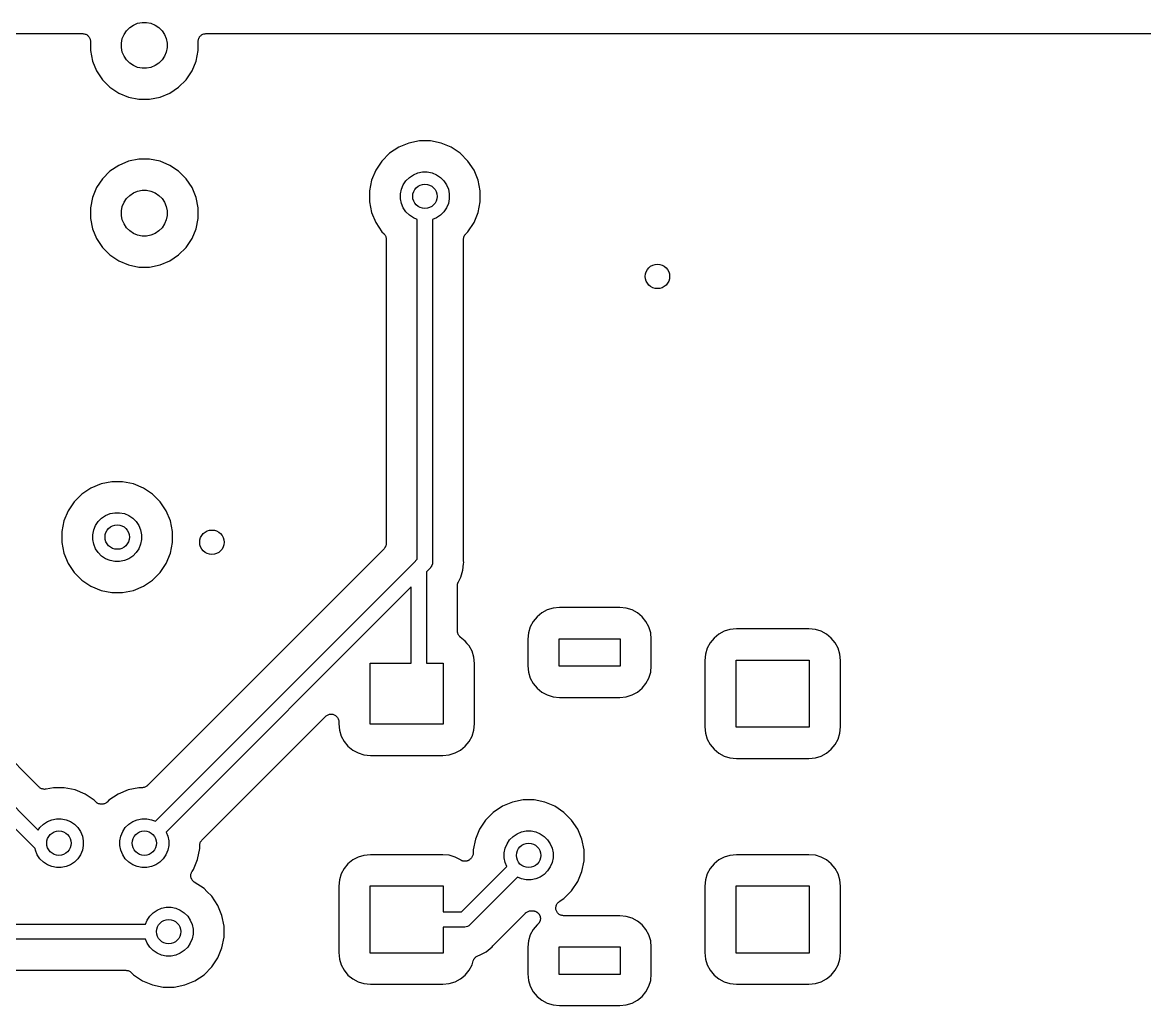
# Model space of a CAD drawing. Extents: x 83.1 to 154, y -94.5 to -68.3.
# Drawn here: x 120.1 to 138.5, y -84.46 to -68.35 of the extents above; entities that cross this region are included whole.
import ezdxf

# ---------------------------------------------------------------- set-up
doc = ezdxf.new("R2010")
doc.units = 0
doc.layers.add('BLACK', color=7, linetype='CONTINUOUS')

msp = doc.modelspace()

# ---------------------------------------------------------------- linework, layer by layer
at = {"layer": 'BLACK', "linetype": 'CONTINUOUS'}
for p, q in [((121.861, -68.4337), (121.922, -68.3927)), ((121.922, -68.3927), (121.991, -68.3644)), ((121.991, -68.3644), (122.063, -68.35)), ((122.063, -68.35), (122.137, -68.35)), ((122.137, -68.35), (122.209, -68.3644)), ((122.209, -68.3644), (122.278, -68.3927)), ((122.278, -68.3927), (122.339, -68.4337)), ((98.3379, -68.533), (121.09, -68.533)), ((121.09, -68.533), (121.091, -68.533)), ((121.091, -68.533), (121.091, -68.533)), ((121.091, -68.533), (121.091, -68.533)), ((121.091, -68.533), (121.092, -68.533)), ((121.092, -68.533), (121.104, -68.5343)), ((121.104, -68.5343), (121.116, -68.5356)), ((121.116, -68.5356), (121.116, -68.5357)), ((121.116, -68.5357), (121.116, -68.5358)), ((121.116, -68.5358), (121.128, -68.5394)), ((121.128, -68.5394), (121.139, -68.5429)), ((121.139, -68.5429), (121.14, -68.5431)), ((121.14, -68.5431), (121.14, -68.5433)), ((121.14, -68.5433), (121.15, -68.549)), ((121.15, -68.549), (121.161, -68.5547)), ((121.161, -68.5547), (121.161, -68.555)), ((121.161, -68.555), (121.162, -68.5552)), ((121.162, -68.5552), (121.171, -68.5629)), ((121.171, -68.5629), (121.18, -68.5705)), ((121.18, -68.5705), (121.18, -68.5709)), ((121.18, -68.5709), (121.181, -68.5711)), ((121.181, -68.5711), (121.188, -68.5805)), ((121.188, -68.5805), (121.196, -68.5897)), ((121.196, -68.5897), (121.196, -68.5901)), ((121.196, -68.5901), (121.196, -68.5905)), ((121.196, -68.5905), (121.202, -68.6011)), ((121.202, -68.6011), (121.207, -68.6116)), ((121.739, -68.6156), (121.768, -68.5474)), ((121.768, -68.5474), (121.809, -68.486)), ((121.809, -68.486), (121.861, -68.4337)), ((122.339, -68.4337), (122.391, -68.486)), ((122.391, -68.486), (122.432, -68.5474)), ((122.432, -68.5474), (122.461, -68.6156)), ((122.993, -68.61), (122.999, -68.5995)), ((122.993, -68.6104), (122.993, -68.61)), ((122.999, -68.5995), (123.005, -68.589)), ((123.005, -68.5882), (123.013, -68.5791)), ((123.005, -68.5886), (123.005, -68.5882)), ((123.005, -68.589), (123.005, -68.5886)), ((123.013, -68.5791), (123.021, -68.5699)), ((123.021, -68.5693), (123.03, -68.5618)), ((123.021, -68.5696), (123.021, -68.5693)), ((123.021, -68.5699), (123.021, -68.5696)), ((123.03, -68.5618), (123.04, -68.5542)), ((123.04, -68.5537), (123.051, -68.5482)), ((123.04, -68.554), (123.04, -68.5537)), ((123.04, -68.5542), (123.04, -68.554)), ((123.051, -68.5482), (123.062, -68.5426)), ((123.062, -68.5422), (123.074, -68.5389)), ((123.062, -68.5425), (123.062, -68.5422)), ((123.062, -68.5426), (123.062, -68.5425)), ((123.074, -68.5389), (123.085, -68.5354)), ((123.085, -68.5354), (123.086, -68.5354)), ((123.086, -68.5352), (123.098, -68.5342)), ((123.086, -68.5354), (123.086, -68.5352)), ((123.098, -68.5342), (123.11, -68.533)), ((123.11, -68.533), (151.817, -68.533)), ((121.207, -68.6116), (121.208, -68.612)), ((121.208, -68.612), (121.208, -68.6124)), ((121.208, -68.6124), (121.211, -68.6239)), ((121.211, -68.6239), (121.215, -68.6353)), ((121.215, -68.6353), (121.215, -68.6358)), ((121.215, -68.6358), (121.215, -68.6362)), ((121.215, -68.6362), (121.216, -68.6481)), ((121.216, -68.6481), (121.217, -68.66)), ((121.217, -68.66), (121.217, -68.812)), ((121.725, -68.6881), (121.739, -68.6156)), ((121.725, -68.7619), (121.725, -68.6881)), ((121.739, -68.8344), (121.725, -68.7619)), ((122.461, -68.6156), (122.475, -68.6881)), ((122.475, -68.7619), (122.461, -68.8344)), ((122.475, -68.6881), (122.475, -68.7619)), ((122.983, -68.6582), (122.984, -68.6463)), ((122.983, -68.6591), (122.983, -68.6582)), ((122.983, -68.66), (122.983, -68.6591)), ((122.983, -68.6591), (122.983, -68.6591)), ((122.983, -68.6591), (122.983, -68.6591)), ((122.983, -68.812), (122.983, -68.66)), ((122.984, -68.6463), (122.986, -68.6345)), ((122.986, -68.6336), (122.989, -68.6222)), ((122.986, -68.634), (122.986, -68.6336)), ((122.986, -68.6345), (122.986, -68.634)), ((122.989, -68.6222), (122.993, -68.6108)), ((122.993, -68.6108), (122.993, -68.6104)), ((121.217, -68.812), (121.251, -68.9826)), ((121.768, -68.9026), (121.739, -68.8344)), ((121.809, -68.964), (121.768, -68.9026)), ((121.861, -69.0163), (121.809, -68.964)), ((122.391, -68.964), (122.339, -69.0163)), ((122.432, -68.9026), (122.391, -68.964)), ((122.461, -68.8344), (122.432, -68.9026)), ((122.949, -68.9826), (122.983, -68.812)), ((121.251, -68.9826), (121.317, -69.1433)), ((121.317, -69.1433), (121.414, -69.2879)), ((121.922, -69.0573), (121.861, -69.0163)), ((121.991, -69.0856), (121.922, -69.0573)), ((122.063, -69.1), (121.991, -69.0856)), ((122.137, -69.1), (122.063, -69.1)), ((122.209, -69.0856), (122.137, -69.1)), ((122.278, -69.0573), (122.209, -69.0856)), ((122.339, -69.0163), (122.278, -69.0573)), ((122.786, -69.2879), (122.883, -69.1433)), ((122.883, -69.1433), (122.949, -68.9826)), ((121.414, -69.2879), (121.537, -69.4109)), ((122.663, -69.4109), (122.786, -69.2879)), ((121.537, -69.4109), (121.682, -69.5075)), ((121.682, -69.5075), (121.842, -69.5741)), ((122.358, -69.5741), (122.518, -69.5075)), ((122.518, -69.5075), (122.663, -69.4109)), ((121.842, -69.5741), (122.013, -69.608)), ((122.013, -69.608), (122.187, -69.608)), ((122.187, -69.608), (122.358, -69.5741)), ((126.27, -70.3953), (126.121, -70.4947)), ((126.435, -70.3269), (126.27, -70.3953)), ((126.611, -70.292), (126.435, -70.3269)), ((126.789, -70.292), (126.611, -70.292)), ((126.965, -70.3269), (126.789, -70.292)), ((127.13, -70.3953), (126.965, -70.3269)), ((127.279, -70.4947), (127.13, -70.3953)), ((121.842, -70.6259), (121.682, -70.6925)), ((122.013, -70.592), (121.842, -70.6259)), ((122.187, -70.592), (122.013, -70.592)), ((122.358, -70.6259), (122.187, -70.592)), ((122.518, -70.6925), (122.358, -70.6259)), ((125.995, -70.6212), (125.895, -70.7699)), ((126.121, -70.4947), (125.995, -70.6212)), ((127.405, -70.6212), (127.279, -70.4947)), ((127.505, -70.7699), (127.405, -70.6212)), ((121.537, -70.7891), (121.414, -70.9121)), ((121.682, -70.6925), (121.537, -70.7891)), ((122.663, -70.7891), (122.518, -70.6925)), ((122.786, -70.9121), (122.663, -70.7891)), ((125.895, -70.7699), (125.827, -70.9351)), ((126.511, -70.8455), (126.583, -70.8154)), ((126.583, -70.8154), (126.661, -70.8)), ((126.661, -70.8), (126.739, -70.8)), ((126.739, -70.8), (126.817, -70.8154)), ((126.817, -70.8154), (126.889, -70.8455)), ((127.573, -70.9351), (127.505, -70.7699)), ((121.414, -70.9121), (121.317, -71.0567)), ((122.883, -71.0567), (122.786, -70.9121)), ((125.827, -70.9351), (125.792, -71.1106)), ((126.346, -71.0105), (126.389, -70.945)), ((126.389, -70.945), (126.445, -70.8893)), ((126.445, -70.8893), (126.511, -70.8455)), ((126.889, -70.8455), (126.955, -70.8893)), ((126.955, -70.8893), (127.011, -70.945)), ((127.011, -70.945), (127.054, -71.0105)), ((127.608, -71.1106), (127.573, -70.9351)), ((121.317, -71.0567), (121.251, -71.2174)), ((121.809, -71.236), (121.861, -71.1837)), ((121.861, -71.1837), (121.922, -71.1427)), ((121.922, -71.1427), (121.991, -71.1144)), ((121.991, -71.1144), (122.063, -71.1)), ((122.063, -71.1), (122.137, -71.1)), ((122.137, -71.1), (122.209, -71.1144)), ((122.209, -71.1144), (122.278, -71.1427)), ((122.278, -71.1427), (122.339, -71.1837)), ((122.339, -71.1837), (122.391, -71.236)), ((122.949, -71.2174), (122.883, -71.0567)), ((125.792, -71.1106), (125.792, -71.2894)), ((126.3, -71.1606), (126.315, -71.0833)), ((126.3, -71.2394), (126.3, -71.1606)), ((126.315, -71.0833), (126.346, -71.0105)), ((127.054, -71.0105), (127.085, -71.0833)), ((127.085, -71.0833), (127.1, -71.1606)), ((127.1, -71.1606), (127.1, -71.2394)), ((127.608, -71.2894), (127.608, -71.1106)), ((121.251, -71.2174), (121.217, -71.388)), ((121.725, -71.4381), (121.739, -71.3656)), ((121.739, -71.3656), (121.768, -71.2974)), ((121.768, -71.2974), (121.809, -71.236)), ((122.391, -71.236), (122.432, -71.2974)), ((122.432, -71.2974), (122.461, -71.3656)), ((122.461, -71.3656), (122.475, -71.4381)), ((122.983, -71.388), (122.949, -71.2174)), ((125.792, -71.2894), (125.827, -71.4649)), ((126.315, -71.3167), (126.3, -71.2394)), ((126.346, -71.3895), (126.315, -71.3167)), ((127.085, -71.3167), (127.054, -71.3895)), ((127.1, -71.2394), (127.085, -71.3167)), ((127.573, -71.4649), (127.608, -71.2894)), ((121.217, -71.388), (121.217, -71.562)), ((121.725, -71.5119), (121.725, -71.4381)), ((121.739, -71.5844), (121.725, -71.5119)), ((122.475, -71.5119), (122.461, -71.5844)), ((122.475, -71.4381), (122.475, -71.5119)), ((122.983, -71.562), (122.983, -71.388)), ((125.827, -71.4649), (125.895, -71.6301)), ((126.389, -71.455), (126.346, -71.3895)), ((126.445, -71.5107), (126.389, -71.455)), ((126.511, -71.5545), (126.445, -71.5107)), ((126.955, -71.5107), (126.889, -71.5545)), ((127.011, -71.455), (126.955, -71.5107)), ((127.054, -71.3895), (127.011, -71.455)), ((127.505, -71.6301), (127.573, -71.4649)), ((121.217, -71.562), (121.251, -71.7326)), ((121.251, -71.7326), (121.317, -71.8933)), ((121.768, -71.6526), (121.739, -71.5844)), ((121.809, -71.714), (121.768, -71.6526)), ((121.861, -71.7663), (121.809, -71.714)), ((122.391, -71.714), (122.339, -71.7663)), ((122.432, -71.6526), (122.391, -71.714)), ((122.461, -71.5844), (122.432, -71.6526)), ((122.883, -71.8933), (122.949, -71.7326)), ((122.949, -71.7326), (122.983, -71.562)), ((125.895, -71.6301), (125.995, -71.7788)), ((126.575, -71.5812), (126.511, -71.5545)), ((126.575, -77.1482), (126.575, -71.5812)), ((126.889, -71.5545), (126.825, -71.5812)), ((126.825, -71.5812), (126.825, -77.1939)), ((127.405, -71.7788), (127.505, -71.6301)), ((121.317, -71.8933), (121.414, -72.0379)), ((121.922, -71.8073), (121.861, -71.7663)), ((121.991, -71.8356), (121.922, -71.8073)), ((122.063, -71.85), (121.991, -71.8356)), ((122.137, -71.85), (122.063, -71.85)), ((122.209, -71.8356), (122.137, -71.85)), ((122.278, -71.8073), (122.209, -71.8356)), ((122.339, -71.7663), (122.278, -71.8073)), ((122.786, -72.0379), (122.883, -71.8933)), ((125.995, -71.7788), (126.03, -71.8139)), ((126.03, -71.8139), (126.03, -71.8142)), ((126.03, -71.8142), (126.03, -71.8142)), ((126.03, -71.8142), (126.03, -71.8142)), ((126.03, -71.8142), (126.031, -71.8152)), ((126.031, -71.8152), (126.038, -71.8244)), ((126.038, -71.8244), (126.046, -71.8334)), ((126.046, -71.8334), (126.046, -71.834)), ((126.046, -71.834), (126.047, -71.8345)), ((126.047, -71.8345), (126.052, -71.845)), ((126.052, -71.845), (126.057, -71.8553)), ((126.057, -71.8553), (126.058, -71.856)), ((126.058, -71.856), (126.058, -71.8565)), ((126.058, -71.8565), (126.061, -71.8678)), ((126.061, -71.8678), (126.065, -71.879)), ((126.065, -71.879), (126.065, -71.8797)), ((126.065, -71.8797), (126.065, -71.8804)), ((126.065, -71.8804), (126.066, -71.8921)), ((126.066, -71.8921), (126.067, -71.9037)), ((126.067, -71.9037), (126.067, -76.8852)), ((127.333, -71.9019), (127.334, -71.8903)), ((127.333, -71.9032), (127.333, -71.9019)), ((127.333, -71.9033), (127.333, -71.9032)), ((127.333, -71.9037), (127.333, -71.9033)), ((127.333, -71.9033), (127.333, -71.9033)), ((127.333, -77.1627), (127.333, -71.9037)), ((127.334, -71.8903), (127.336, -71.8786)), ((127.336, -71.8773), (127.339, -71.8661)), ((127.336, -71.878), (127.336, -71.8773)), ((127.336, -71.8786), (127.336, -71.878)), ((127.339, -71.8661), (127.343, -71.8549)), ((127.343, -71.8537), (127.349, -71.8434)), ((127.343, -71.8543), (127.343, -71.8537)), ((127.343, -71.8549), (127.343, -71.8543)), ((127.349, -71.8434), (127.354, -71.8331)), ((127.354, -71.8331), (127.355, -71.8325)), ((127.355, -71.832), (127.363, -71.823)), ((127.355, -71.8325), (127.355, -71.832)), ((127.363, -71.823), (127.37, -71.8139)), ((127.37, -71.8139), (127.405, -71.7788)), ((121.414, -72.0379), (121.537, -72.1609)), ((122.663, -72.1609), (122.786, -72.0379)), ((121.537, -72.1609), (121.682, -72.2575)), ((121.682, -72.2575), (121.842, -72.3241)), ((122.358, -72.3241), (122.518, -72.2575)), ((122.518, -72.2575), (122.663, -72.1609)), ((121.842, -72.3241), (122.013, -72.358)), ((122.013, -72.358), (122.187, -72.358)), ((122.187, -72.358), (122.358, -72.3241)), ((121.391, -75.9111), (121.226, -75.9795)), ((121.566, -75.8762), (121.391, -75.9111)), ((121.745, -75.8762), (121.566, -75.8762)), ((121.921, -75.9111), (121.745, -75.8762)), ((122.086, -75.9795), (121.921, -75.9111)), ((121.077, -76.0789), (120.951, -76.2054)), ((121.226, -75.9795), (121.077, -76.0789)), ((122.235, -76.0789), (122.086, -75.9795)), ((122.361, -76.2054), (122.235, -76.0789)), ((120.951, -76.2054), (120.851, -76.3541)), ((122.46, -76.3541), (122.361, -76.2054)), ((120.783, -76.5193), (120.748, -76.6948)), ((120.851, -76.3541), (120.783, -76.5193)), ((121.345, -76.5292), (121.401, -76.4735)), ((121.401, -76.4735), (121.466, -76.4297)), ((121.466, -76.4297), (121.539, -76.3996)), ((121.539, -76.3996), (121.616, -76.3842)), ((121.616, -76.3842), (121.695, -76.3842)), ((121.695, -76.3842), (121.773, -76.3996)), ((121.773, -76.3996), (121.845, -76.4297)), ((121.845, -76.4297), (121.911, -76.4735)), ((121.911, -76.4735), (121.967, -76.5292)), ((122.529, -76.5193), (122.46, -76.3541)), ((122.564, -76.6948), (122.529, -76.5193)), ((120.748, -76.6948), (120.748, -76.8736)), ((121.256, -76.7448), (121.271, -76.6675)), ((121.271, -76.6675), (121.301, -76.5947)), ((121.301, -76.5947), (121.345, -76.5292)), ((121.967, -76.5292), (122.01, -76.5947)), ((122.01, -76.5947), (122.04, -76.6675)), ((122.04, -76.6675), (122.056, -76.7448)), ((122.564, -76.8736), (122.564, -76.6948)), ((115.625, -76.8482), (120.362, -81.5855)), ((120.748, -76.8736), (120.783, -77.0491)), ((121.256, -76.8236), (121.256, -76.7448)), ((121.271, -76.9009), (121.256, -76.8236)), ((122.056, -76.8236), (122.04, -76.9009)), ((122.056, -76.7448), (122.056, -76.8236)), ((122.529, -77.0491), (122.564, -76.8736)), ((126.067, -76.887), (126.066, -76.8986)), ((126.067, -76.8852), (126.067, -76.8856)), ((126.067, -76.8856), (126.067, -76.8856)), ((126.067, -76.8856), (126.067, -76.8857)), ((126.067, -76.8857), (126.067, -76.887)), ((120.307, -81.8841), (115.416, -76.9927)), ((120.783, -77.0491), (120.851, -77.2143)), ((121.301, -76.9737), (121.271, -76.9009)), ((121.345, -77.0392), (121.301, -76.9737)), ((121.401, -77.0949), (121.345, -77.0392)), ((121.967, -77.0392), (121.911, -77.0949)), ((122.01, -76.9737), (121.967, -77.0392)), ((122.04, -76.9009), (122.01, -76.9737)), ((126.03, -76.975), (122.15, -80.8548)), ((122.46, -77.2143), (122.529, -77.0491)), ((126.037, -76.9659), (126.03, -76.975)), ((126.045, -76.9569), (126.037, -76.9659)), ((126.046, -76.9558), (126.045, -76.9564)), ((126.045, -76.9564), (126.045, -76.9569)), ((126.051, -76.9455), (126.046, -76.9558)), ((126.057, -76.9352), (126.051, -76.9455)), ((126.061, -76.9228), (126.057, -76.934)), ((126.057, -76.934), (126.057, -76.9346)), ((126.057, -76.9346), (126.057, -76.9352)), ((126.064, -76.9116), (126.061, -76.9228)), ((126.066, -76.8986), (126.064, -76.9103)), ((126.064, -76.9103), (126.064, -76.9109)), ((126.064, -76.9109), (126.064, -76.9116)), ((120.851, -77.2143), (120.951, -77.363)), ((121.466, -77.1387), (121.401, -77.0949)), ((121.539, -77.1688), (121.466, -77.1387)), ((121.616, -77.1842), (121.539, -77.1688)), ((121.695, -77.1842), (121.616, -77.1842)), ((121.773, -77.1688), (121.695, -77.1842)), ((121.845, -77.1387), (121.773, -77.1688)), ((121.911, -77.0949), (121.845, -77.1387)), ((122.281, -81.4421), (126.507, -77.2159)), ((122.361, -77.363), (122.46, -77.2143)), ((126.507, -77.2159), (126.511, -77.2112)), ((126.511, -77.2112), (126.516, -77.2073)), ((126.516, -77.2073), (126.575, -77.1482)), ((126.816, -77.2481), (126.805, -77.2686)), ((126.823, -77.2245), (126.816, -77.2481)), ((126.825, -77.2061), (126.823, -77.2245)), ((126.825, -77.1939), (126.826, -77.2)), ((126.826, -77.2), (126.825, -77.2061)), ((126.825, -77.2061), (126.825, -77.2061)), ((127.324, -77.3241), (127.334, -77.2249)), ((127.334, -77.168), (127.333, -77.1627)), ((127.333, -77.1734), (127.334, -77.168)), ((127.334, -77.1751), (127.333, -77.1734)), ((127.336, -77.2), (127.334, -77.1751)), ((127.334, -77.2249), (127.336, -77.2)), ((127.334, -77.2249), (127.334, -77.2249)), ((120.951, -77.363), (121.077, -77.4895)), ((122.235, -77.4895), (122.361, -77.363)), ((126.784, -77.2927), (126.725, -77.3518)), ((126.725, -77.3518), (126.725, -78.85)), ((126.789, -77.2888), (126.784, -77.2927)), ((126.793, -77.2841), (126.789, -77.2888)), ((126.804, -77.2698), (126.793, -77.2841)), ((126.793, -77.2841), (126.793, -77.2841)), ((126.805, -77.2686), (126.804, -77.2698)), ((127.288, -77.4434), (127.324, -77.3241)), ((121.077, -77.4895), (121.226, -77.5889)), ((121.226, -77.5889), (121.391, -77.6573)), ((121.921, -77.6573), (122.086, -77.5889)), ((122.086, -77.5889), (122.235, -77.4895)), ((126.475, -77.6018), (122.458, -81.6189)), ((126.475, -78.85), (126.475, -77.6018)), ((127.233, -77.5757), (127.234, -77.5702)), ((127.233, -77.5775), (127.233, -77.5757)), ((127.233, -78.324), (127.233, -77.5775)), ((127.234, -77.5648), (127.235, -77.558)), ((127.234, -77.5702), (127.234, -77.5648)), ((127.235, -77.558), (127.236, -77.5511)), ((127.236, -77.5511), (127.237, -77.5458)), ((127.237, -77.5458), (127.239, -77.5405)), ((127.239, -77.5405), (127.241, -77.5341)), ((127.241, -77.5341), (127.243, -77.5274)), ((127.243, -77.5274), (127.246, -77.5226)), ((127.246, -77.5226), (127.248, -77.5176)), ((127.248, -77.5176), (127.288, -77.4434)), ((121.391, -77.6573), (121.566, -77.6922)), ((121.566, -77.6922), (121.745, -77.6922)), ((121.745, -77.6922), (121.921, -77.6573)), ((120.376, -80.8811), (117.354, -77.8587)), ((128.705, -77.9784), (128.616, -78.0256)), ((128.8, -77.9494), (128.705, -77.9784)), ((128.906, -77.9389), (128.8, -77.9494)), ((129.894, -77.9389), (128.906, -77.9389)), ((130, -77.9493), (129.894, -77.9389)), ((130.095, -77.9784), (130, -77.9493)), ((130.184, -78.0256), (130.095, -77.9784)), ((128.476, -78.1664), (128.428, -78.2547)), ((128.539, -78.0891), (128.476, -78.1664)), ((128.616, -78.0256), (128.539, -78.0891)), ((130.261, -78.0891), (130.184, -78.0256)), ((130.324, -78.1664), (130.261, -78.0891)), ((130.372, -78.2547), (130.324, -78.1664)), ((127.234, -78.3295), (127.233, -78.324)), ((127.233, -78.3351), (127.234, -78.3295)), ((127.235, -78.3418), (127.233, -78.3351)), ((127.235, -78.3486), (127.235, -78.3418)), ((127.237, -78.354), (127.235, -78.3486)), ((127.238, -78.3595), (127.237, -78.354)), ((128.399, -78.3504), (128.389, -78.4562)), ((128.428, -78.2547), (128.399, -78.3504)), ((130.401, -78.3504), (130.372, -78.2547)), ((130.411, -78.4562), (130.401, -78.3504)), ((131.605, -78.3284), (131.516, -78.3756)), ((131.7, -78.2994), (131.605, -78.3284)), ((131.806, -78.2889), (131.7, -78.2994)), ((132.994, -78.2889), (131.806, -78.2889)), ((133.1, -78.2993), (132.994, -78.2889)), ((133.195, -78.3284), (133.1, -78.2993)), ((133.284, -78.3756), (133.195, -78.3284)), ((127.241, -78.3658), (127.238, -78.3595)), ((127.243, -78.3724), (127.241, -78.3658)), ((127.245, -78.3773), (127.243, -78.3724)), ((127.247, -78.3825), (127.245, -78.3773)), ((127.251, -78.3882), (127.247, -78.3825)), ((127.254, -78.3943), (127.251, -78.3882)), ((127.258, -78.3986), (127.254, -78.3943)), ((127.261, -78.4033), (127.258, -78.3986)), ((127.266, -78.4082), (127.261, -78.4033)), ((127.27, -78.4135), (127.266, -78.4082)), ((127.274, -78.417), (127.27, -78.4135)), ((127.278, -78.421), (127.274, -78.417)), ((127.279, -78.4222), (127.278, -78.421)), ((127.361, -78.4891), (127.279, -78.4222)), ((127.395, -78.5305), (127.361, -78.4891)), ((127.395, -78.5306), (127.395, -78.5305)), ((127.424, -78.5664), (127.395, -78.5306)), ((128.389, -78.4562), (128.389, -78.8938)), ((128.9, -78.9), (128.9, -78.45)), ((128.9, -78.45), (129.9, -78.45)), ((129.9, -78.45), (129.9, -78.9)), ((130.411, -78.8938), (130.411, -78.4562)), ((131.376, -78.5164), (131.328, -78.6047)), ((131.439, -78.4391), (131.376, -78.5164)), ((131.516, -78.3756), (131.439, -78.4391)), ((133.361, -78.4391), (133.284, -78.3756)), ((133.424, -78.5164), (133.361, -78.4391)), ((133.472, -78.6047), (133.424, -78.5164)), ((127.472, -78.6547), (127.424, -78.5664)), ((127.501, -78.7504), (127.472, -78.6547)), ((131.299, -78.7004), (131.289, -78.8062)), ((131.328, -78.6047), (131.299, -78.7004)), ((133.501, -78.7004), (133.472, -78.6047)), ((133.511, -78.8062), (133.501, -78.7004)), ((125.8, -79.85), (125.8, -78.85)), ((125.8, -78.85), (126.475, -78.85)), ((126.725, -78.85), (127, -78.85)), ((127, -78.85), (127, -79.85)), ((127.511, -78.8562), (127.501, -78.7504)), ((127.511, -79.8438), (127.511, -78.8562)), ((128.389, -78.8938), (128.399, -78.9996)), ((129.9, -78.9), (128.9, -78.9)), ((130.401, -78.9996), (130.411, -78.8938)), ((131.289, -78.8062), (131.289, -79.8938)), ((131.8, -79.9), (131.8, -78.8)), ((131.8, -78.8), (133, -78.8)), ((133, -78.8), (133, -79.9)), ((133.511, -79.8938), (133.511, -78.8062)), ((128.399, -78.9996), (128.428, -79.0953)), ((130.372, -79.0953), (130.401, -78.9996)), ((128.428, -79.0953), (128.476, -79.1836)), ((128.476, -79.1836), (128.539, -79.2609)), ((128.539, -79.2609), (128.616, -79.3244)), ((130.184, -79.3244), (130.261, -79.2609)), ((130.261, -79.2609), (130.324, -79.1836)), ((130.324, -79.1836), (130.372, -79.0953)), ((128.616, -79.3244), (128.705, -79.3716)), ((128.705, -79.3716), (128.8, -79.4006)), ((128.8, -79.4006), (128.906, -79.4111)), ((128.906, -79.4111), (129.894, -79.4111)), ((129.894, -79.4111), (130, -79.4006)), ((130, -79.4006), (130.095, -79.3716)), ((130.095, -79.3716), (130.184, -79.3244)), ((123.045, -81.75), (125.072, -79.7231)), ((125.072, -79.7231), (125.073, -79.7221)), ((125.073, -79.7218), (125.083, -79.7142)), ((125.073, -79.7221), (125.073, -79.7218)), ((125.073, -79.7221), (125.073, -79.7221)), ((125.073, -79.7221), (125.073, -79.7221)), ((125.083, -79.7142), (125.092, -79.7066)), ((125.092, -79.7066), (125.093, -79.7065)), ((125.093, -79.7064), (125.104, -79.7007)), ((125.093, -79.7065), (125.093, -79.7064)), ((125.104, -79.7007), (125.114, -79.6951)), ((125.114, -79.6951), (125.115, -79.6951)), ((125.115, -79.695), (125.127, -79.6915)), ((125.115, -79.6951), (125.115, -79.695)), ((125.127, -79.6915), (125.138, -79.6881)), ((125.138, -79.6881), (125.139, -79.688)), ((125.138, -79.6881), (125.138, -79.6881)), ((125.139, -79.688), (125.151, -79.687)), ((125.151, -79.687), (125.163, -79.6859)), ((125.163, -79.6859), (125.163, -79.6859)), ((125.163, -79.6859), (125.163, -79.6859)), ((125.163, -79.6859), (125.175, -79.6872)), ((125.175, -79.6872), (125.187, -79.6885)), ((125.187, -79.6885), (125.188, -79.6885)), ((125.188, -79.6885), (125.188, -79.6886)), ((125.188, -79.6886), (125.199, -79.6922)), ((125.199, -79.6922), (125.211, -79.6958)), ((125.211, -79.6958), (125.211, -79.6959)), ((125.211, -79.6959), (125.212, -79.696)), ((125.212, -79.696), (125.222, -79.7017)), ((125.222, -79.7017), (125.233, -79.7076)), ((125.233, -79.7076), (125.233, -79.7077)), ((125.233, -79.7077), (125.233, -79.7078)), ((125.233, -79.7078), (125.242, -79.7155)), ((125.242, -79.7155), (125.252, -79.7234)), ((125.252, -79.7234), (125.252, -79.7236)), ((125.252, -79.7236), (125.252, -79.7237)), ((125.252, -79.7237), (125.26, -79.733)), ((125.26, -79.733), (125.268, -79.7426)), ((125.268, -79.7426), (125.268, -79.7428)), ((125.268, -79.7428), (125.268, -79.743)), ((125.268, -79.743), (125.274, -79.7536)), ((125.274, -79.7536), (125.279, -79.7645)), ((125.279, -79.7645), (125.279, -79.7647)), ((125.279, -79.7647), (125.28, -79.7649)), ((125.28, -79.7649), (125.283, -79.7765)), ((125.283, -79.7765), (125.287, -79.7882)), ((125.287, -79.7882), (125.287, -79.7884)), ((125.287, -79.7884), (125.287, -79.7886)), ((125.287, -79.7886), (125.288, -79.8007)), ((125.288, -79.8007), (125.289, -79.8129)), ((125.289, -79.8129), (125.289, -79.8438)), ((125.289, -79.8438), (125.299, -79.9496)), ((125.299, -79.9496), (125.328, -80.0453)), ((127, -79.85), (125.8, -79.85)), ((127.472, -80.0453), (127.501, -79.9496)), ((127.501, -79.9496), (127.511, -79.8438)), ((131.289, -79.8938), (131.299, -79.9996)), ((131.299, -79.9996), (131.328, -80.0953)), ((133, -79.9), (131.8, -79.9)), ((133.472, -80.0953), (133.501, -79.9996)), ((133.501, -79.9996), (133.511, -79.8938)), ((125.328, -80.0453), (125.376, -80.1336)), ((125.376, -80.1336), (125.439, -80.2109)), ((127.361, -80.2109), (127.424, -80.1336)), ((127.424, -80.1336), (127.472, -80.0453)), ((131.328, -80.0953), (131.376, -80.1836)), ((131.376, -80.1836), (131.439, -80.2609)), ((133.361, -80.2609), (133.424, -80.1836)), ((133.424, -80.1836), (133.472, -80.0953)), ((125.439, -80.2109), (125.516, -80.2744)), ((125.516, -80.2744), (125.605, -80.3216)), ((125.605, -80.3216), (125.7, -80.3506)), ((125.7, -80.3506), (125.806, -80.3611)), ((125.806, -80.3611), (126.994, -80.3611)), ((126.994, -80.3611), (127.1, -80.3507)), ((127.1, -80.3507), (127.195, -80.3216)), ((127.195, -80.3216), (127.284, -80.2744)), ((127.284, -80.2744), (127.361, -80.2109)), ((131.439, -80.2609), (131.516, -80.3244)), ((131.516, -80.3244), (131.605, -80.3716)), ((131.605, -80.3716), (131.7, -80.4006)), ((133.1, -80.4006), (133.195, -80.3716)), ((133.195, -80.3716), (133.284, -80.3244)), ((133.284, -80.3244), (133.361, -80.2609)), ((131.7, -80.4006), (131.806, -80.4111)), ((131.806, -80.4111), (132.994, -80.4111)), ((132.994, -80.4111), (133.1, -80.4006)), ((120.385, -80.8885), (120.376, -80.8811)), ((120.394, -80.8961), (120.385, -80.8885)), ((120.395, -80.8964), (120.394, -80.8961)), ((120.395, -80.8968), (120.395, -80.8964)), ((120.406, -80.9024), (120.395, -80.8968)), ((120.416, -80.908), (120.406, -80.9024)), ((120.417, -80.9082), (120.416, -80.908)), ((120.417, -80.9085), (120.417, -80.9082)), ((120.429, -80.9119), (120.417, -80.9085)), ((120.44, -80.9155), (120.429, -80.9119)), ((120.44, -80.9156), (120.44, -80.9155)), ((120.441, -80.9158), (120.44, -80.9156)), ((120.453, -80.9169), (120.441, -80.9158)), ((120.464, -80.9182), (120.453, -80.9169)), ((120.465, -80.9182), (120.464, -80.9182)), ((120.466, -80.9183), (120.465, -80.9182)), ((120.477, -80.9172), (120.466, -80.9183)), ((120.489, -80.9162), (120.477, -80.9172)), ((120.49, -80.9159), (120.489, -80.9162)), ((120.491, -80.9158), (120.49, -80.9159)), ((120.49, -80.9159), (120.49, -80.9159)), ((120.49, -80.9159), (120.49, -80.9159)), ((120.611, -80.892), (120.491, -80.9158)), ((120.789, -80.892), (120.611, -80.892)), ((120.965, -80.9269), (120.789, -80.892)), ((121.13, -80.9953), (120.965, -80.9269)), ((121.835, -80.9269), (121.67, -80.9953)), ((122.011, -80.892), (121.835, -80.9269)), ((122.06, -80.892), (122.011, -80.892)), ((122.072, -80.8909), (122.06, -80.892)), ((122.084, -80.8898), (122.072, -80.8909)), ((122.085, -80.8896), (122.084, -80.8896)), ((122.084, -80.8896), (122.084, -80.8898)), ((122.096, -80.8862), (122.085, -80.8896)), ((122.107, -80.8829), (122.096, -80.8862)), ((122.108, -80.8826), (122.107, -80.8829)), ((122.109, -80.8824), (122.108, -80.8826)), ((122.119, -80.8769), (122.109, -80.8824)), ((122.129, -80.8715), (122.119, -80.8769)), ((122.13, -80.8711), (122.129, -80.8715)), ((122.14, -80.8634), (122.13, -80.8708)), ((122.13, -80.8708), (122.13, -80.8711)), ((122.149, -80.856), (122.14, -80.8634)), ((122.15, -80.8551), (122.149, -80.856)), ((122.15, -80.8548), (122.15, -80.8551)), ((122.15, -80.8551), (122.15, -80.8551)), ((122.15, -80.8551), (122.15, -80.8551)), ((121.279, -81.0947), (121.13, -80.9953)), ((121.31, -81.1261), (121.279, -81.0947)), ((121.521, -81.0947), (121.49, -81.1261)), ((121.67, -80.9953), (121.521, -81.0947)), ((128.311, -81.092), (128.135, -81.1269)), ((128.489, -81.092), (128.311, -81.092)), ((128.665, -81.1269), (128.489, -81.092)), ((121.319, -81.1336), (121.31, -81.1261)), ((121.329, -81.1413), (121.319, -81.1336)), ((121.329, -81.1415), (121.329, -81.1413)), ((121.329, -81.1418), (121.329, -81.1415)), ((121.34, -81.1474), (121.329, -81.1418)), ((121.35, -81.1532), (121.34, -81.1474)), ((121.351, -81.1533), (121.35, -81.1532)), ((121.351, -81.1535), (121.351, -81.1533)), ((121.363, -81.157), (121.351, -81.1535)), ((121.374, -81.1606), (121.363, -81.157)), ((121.374, -81.1607), (121.374, -81.1606)), ((121.375, -81.1608), (121.374, -81.1607)), ((121.387, -81.162), (121.375, -81.1608)), ((121.399, -81.1633), (121.387, -81.162)), ((121.4, -81.1633), (121.399, -81.1632)), ((121.399, -81.1632), (121.399, -81.1633)), ((121.411, -81.1622), (121.4, -81.1633)), ((121.423, -81.1611), (121.411, -81.1622)), ((121.424, -81.161), (121.423, -81.1611)), ((121.436, -81.1576), (121.424, -81.161)), ((121.424, -81.161), (121.424, -81.161)), ((121.447, -81.1542), (121.436, -81.1576)), ((121.448, -81.154), (121.447, -81.1542)), ((121.459, -81.1483), (121.448, -81.1539)), ((121.448, -81.1539), (121.448, -81.154)), ((121.469, -81.1428), (121.459, -81.1483)), ((121.47, -81.1425), (121.469, -81.1428)), ((121.479, -81.1348), (121.47, -81.1423)), ((121.47, -81.1423), (121.47, -81.1425)), ((121.489, -81.1273), (121.479, -81.1348)), ((121.49, -81.1261), (121.489, -81.1267)), ((121.489, -81.1267), (121.489, -81.1267)), ((121.489, -81.1267), (121.489, -81.1267)), ((121.489, -81.1267), (121.489, -81.1273)), ((127.821, -81.2947), (127.695, -81.4212)), ((127.97, -81.1953), (127.821, -81.2947)), ((128.135, -81.1269), (127.97, -81.1953)), ((128.83, -81.1953), (128.665, -81.1269)), ((128.979, -81.2947), (128.83, -81.1953)), ((129.105, -81.4212), (128.979, -81.2947)), ((120.445, -81.4893), (120.511, -81.4455)), ((120.511, -81.4455), (120.583, -81.4154)), ((120.583, -81.4154), (120.661, -81.4)), ((120.661, -81.4), (120.739, -81.4)), ((120.739, -81.4), (120.817, -81.4154)), ((120.817, -81.4154), (120.889, -81.4455)), ((120.889, -81.4455), (120.955, -81.4893)), ((121.845, -81.4893), (121.911, -81.4455)), ((121.911, -81.4455), (121.983, -81.4154)), ((121.983, -81.4154), (122.061, -81.4)), ((122.061, -81.4), (122.139, -81.4)), ((122.139, -81.4), (122.217, -81.4154)), ((122.217, -81.4154), (122.281, -81.4421)), ((127.695, -81.4212), (127.595, -81.5699)), ((129.205, -81.5699), (129.105, -81.4212)), ((120.362, -81.5855), (120.389, -81.545)), ((120.389, -81.545), (120.445, -81.4893)), ((120.955, -81.4893), (121.011, -81.545)), ((121.011, -81.545), (121.054, -81.6105)), ((121.054, -81.6105), (121.085, -81.6833)), ((121.715, -81.6833), (121.746, -81.6105)), ((121.746, -81.6105), (121.789, -81.545)), ((121.789, -81.545), (121.845, -81.4893)), ((122.458, -81.6189), (122.485, -81.6833)), ((127.595, -81.5699), (127.527, -81.7351)), ((128.145, -81.6893), (128.211, -81.6455)), ((128.211, -81.6455), (128.283, -81.6154)), ((128.283, -81.6154), (128.361, -81.6)), ((128.361, -81.6), (128.439, -81.6)), ((128.439, -81.6), (128.517, -81.6154)), ((128.517, -81.6154), (128.589, -81.6455)), ((128.589, -81.6455), (128.655, -81.6893)), ((129.273, -81.7351), (129.205, -81.5699)), ((121.085, -81.6833), (121.1, -81.7606)), ((121.1, -81.8394), (121.085, -81.9167)), ((121.1, -81.7606), (121.1, -81.8394)), ((121.7, -81.7606), (121.715, -81.6833)), ((121.7, -81.8394), (121.7, -81.7606)), ((121.715, -81.9167), (121.7, -81.8394)), ((122.485, -81.6833), (122.5, -81.7606)), ((122.5, -81.8394), (122.485, -81.9167)), ((122.5, -81.7606), (122.5, -81.8394)), ((123.008, -81.838), (123.009, -81.8263)), ((123.008, -81.8393), (123.008, -81.838)), ((123.008, -81.8394), (123.008, -81.8393)), ((123.008, -81.8398), (123.008, -81.8394)), ((123.008, -81.8394), (123.008, -81.8394)), ((123.008, -81.8894), (123.008, -81.8398)), ((123.009, -81.8263), (123.011, -81.8147)), ((123.011, -81.8134), (123.014, -81.8022)), ((123.011, -81.8141), (123.011, -81.8134)), ((123.011, -81.8147), (123.011, -81.8141)), ((123.014, -81.8022), (123.018, -81.791)), ((123.018, -81.7898), (123.024, -81.7795)), ((123.018, -81.7904), (123.018, -81.7898)), ((123.018, -81.791), (123.018, -81.7904)), ((123.024, -81.7795), (123.029, -81.7692)), ((123.029, -81.7692), (123.03, -81.7686)), ((123.03, -81.7681), (123.038, -81.7591)), ((123.03, -81.7686), (123.03, -81.7681)), ((123.038, -81.7591), (123.045, -81.75)), ((127.527, -81.7351), (127.492, -81.9106)), ((128.015, -81.8833), (128.046, -81.8105)), ((128.046, -81.8105), (128.089, -81.745)), ((128.089, -81.745), (128.145, -81.6893)), ((128.655, -81.6893), (128.711, -81.745)), ((128.711, -81.745), (128.754, -81.8105)), ((128.754, -81.8105), (128.785, -81.8833)), ((129.308, -81.9106), (129.273, -81.7351)), ((120.309, -81.8866), (120.307, -81.8841)), ((120.315, -81.9167), (120.309, -81.8866)), ((120.346, -81.9895), (120.315, -81.9167)), ((120.389, -82.055), (120.346, -81.9895)), ((121.054, -81.9895), (121.011, -82.055)), ((121.085, -81.9167), (121.054, -81.9895)), ((121.746, -81.9895), (121.715, -81.9167)), ((121.789, -82.055), (121.746, -81.9895)), ((122.454, -81.9895), (122.411, -82.055)), ((122.485, -81.9167), (122.454, -81.9895)), ((122.973, -82.0649), (123.008, -81.8894)), ((125.605, -82.0284), (125.516, -82.0756)), ((125.7, -81.9994), (125.605, -82.0284)), ((125.806, -81.9889), (125.7, -81.9994)), ((126.994, -81.9889), (125.806, -81.9889)), ((127.1, -81.9993), (126.994, -81.9889)), ((127.195, -82.0284), (127.1, -81.9993)), ((127.294, -82.081), (127.195, -82.0284)), ((127.47, -82.0319), (127.462, -82.0409)), ((127.471, -82.0308), (127.47, -82.0314)), ((127.47, -82.0314), (127.47, -82.0319)), ((127.476, -82.0205), (127.471, -82.0308)), ((127.482, -82.0102), (127.476, -82.0205)), ((127.486, -81.9978), (127.482, -82.009)), ((127.482, -82.009), (127.482, -82.0096)), ((127.482, -82.0096), (127.482, -82.0102)), ((127.489, -81.9866), (127.486, -81.9978)), ((127.491, -81.9737), (127.489, -81.9853)), ((127.489, -81.9853), (127.489, -81.9859)), ((127.489, -81.9859), (127.489, -81.9866)), ((127.492, -81.962), (127.491, -81.9737)), ((127.492, -81.9106), (127.492, -81.9602)), ((127.492, -81.9602), (127.492, -81.9606)), ((127.492, -81.9606), (127.492, -81.9606)), ((127.492, -81.9606), (127.492, -81.9607)), ((127.492, -81.9607), (127.492, -81.962)), ((128, -81.9606), (128.015, -81.8833)), ((128, -82.0394), (128, -81.9606)), ((128.785, -81.8833), (128.8, -81.9606)), ((128.8, -81.9606), (128.8, -82.0394)), ((129.308, -82.0894), (129.308, -81.9106)), ((131.605, -82.0284), (131.516, -82.0756)), ((131.7, -81.9994), (131.605, -82.0284)), ((131.806, -81.9889), (131.7, -81.9994)), ((132.994, -81.9889), (131.806, -81.9889)), ((133.1, -81.9993), (132.994, -81.9889)), ((133.195, -82.0284), (133.1, -81.9993)), ((133.284, -82.0756), (133.195, -82.0284)), ((120.445, -82.1107), (120.389, -82.055)), ((120.511, -82.1545), (120.445, -82.1107)), ((120.583, -82.1846), (120.511, -82.1545)), ((120.661, -82.2), (120.583, -82.1846)), ((120.739, -82.2), (120.661, -82.2)), ((120.817, -82.1846), (120.739, -82.2)), ((120.889, -82.1545), (120.817, -82.1846)), ((120.955, -82.1107), (120.889, -82.1545)), ((121.011, -82.055), (120.955, -82.1107)), ((121.845, -82.1107), (121.789, -82.055)), ((121.911, -82.1545), (121.845, -82.1107)), ((121.983, -82.1846), (121.911, -82.1545)), ((122.061, -82.2), (121.983, -82.1846)), ((122.139, -82.2), (122.061, -82.2)), ((122.217, -82.1846), (122.139, -82.2)), ((122.289, -82.1545), (122.217, -82.1846)), ((122.355, -82.1107), (122.289, -82.1545)), ((122.411, -82.055), (122.355, -82.1107)), ((122.905, -82.2301), (122.973, -82.0649)), ((125.376, -82.2164), (125.328, -82.3047)), ((125.439, -82.1391), (125.376, -82.2164)), ((125.516, -82.0756), (125.439, -82.1391)), ((127.295, -82.082), (127.294, -82.081)), ((127.301, -82.0842), (127.295, -82.082)), ((127.298, -82.925), (128.042, -82.1811)), ((127.306, -82.0869), (127.301, -82.0842)), ((127.312, -82.0889), (127.306, -82.0869)), ((127.318, -82.0915), (127.312, -82.0889)), ((127.324, -82.0926), (127.318, -82.0915)), ((127.329, -82.0943), (127.324, -82.0926)), ((127.336, -82.0951), (127.329, -82.0943)), ((127.342, -82.0964), (127.336, -82.0951)), ((127.348, -82.0964), (127.342, -82.0964)), ((127.354, -82.097), (127.348, -82.0964)), ((127.36, -82.0964), (127.354, -82.097)), ((127.367, -82.0965), (127.36, -82.0964)), ((127.373, -82.0954), (127.367, -82.0965)), ((127.379, -82.0949), (127.373, -82.0954)), ((127.385, -82.093), (127.379, -82.0949)), ((127.391, -82.0917), (127.385, -82.093)), ((127.397, -82.0895), (127.391, -82.0917)), ((127.402, -82.0879), (127.397, -82.0895)), ((127.408, -82.0849), (127.402, -82.0879)), ((127.414, -82.0824), (127.408, -82.0849)), ((127.419, -82.0792), (127.414, -82.0824)), ((127.424, -82.0765), (127.419, -82.0792)), ((127.43, -82.0724), (127.424, -82.0765)), ((127.435, -82.0687), (127.43, -82.0724)), ((127.439, -82.0647), (127.435, -82.0687)), ((127.444, -82.0611), (127.439, -82.0647)), ((127.445, -82.0598), (127.444, -82.0611)), ((127.455, -82.05), (127.445, -82.0598)), ((127.462, -82.0409), (127.455, -82.05)), ((128.015, -82.1167), (128, -82.0394)), ((128.042, -82.1811), (128.015, -82.1167)), ((128.754, -82.1895), (128.711, -82.255)), ((128.785, -82.1167), (128.754, -82.1895)), ((128.8, -82.0394), (128.785, -82.1167)), ((129.273, -82.2649), (129.308, -82.0894)), ((131.376, -82.2164), (131.328, -82.3047)), ((131.439, -82.1391), (131.376, -82.2164)), ((131.516, -82.0756), (131.439, -82.1391)), ((133.361, -82.1391), (133.284, -82.0756)), ((133.424, -82.2164), (133.361, -82.1391)), ((133.472, -82.3047), (133.424, -82.2164)), ((122.862, -82.3312), (122.863, -82.3193)), ((122.862, -82.3316), (122.862, -82.3312)), ((122.862, -82.332), (122.862, -82.3316)), ((122.863, -82.344), (122.862, -82.332)), ((122.863, -82.3193), (122.865, -82.3073)), ((122.864, -82.3559), (122.863, -82.344)), ((122.864, -82.3563), (122.864, -82.3559)), ((122.864, -82.3567), (122.864, -82.3563)), ((122.868, -82.3681), (122.864, -82.3567)), ((122.865, -82.3066), (122.868, -82.295)), ((122.865, -82.307), (122.865, -82.3066)), ((122.865, -82.3073), (122.865, -82.307)), ((122.868, -82.295), (122.872, -82.2836)), ((122.871, -82.3797), (122.868, -82.3681)), ((122.871, -82.3801), (122.871, -82.3797)), ((122.872, -82.3804), (122.871, -82.3801)), ((122.872, -82.2829), (122.878, -82.2723)), ((122.872, -82.2833), (122.872, -82.2829)), ((122.872, -82.2836), (122.872, -82.2833)), ((122.877, -82.3911), (122.872, -82.3804)), ((122.883, -82.4017), (122.877, -82.3911)), ((122.878, -82.2723), (122.884, -82.2618)), ((122.883, -82.402), (122.883, -82.4017)), ((122.883, -82.4023), (122.883, -82.402)), ((122.891, -82.4117), (122.883, -82.4023)), ((122.884, -82.2618), (122.905, -82.2301)), ((125.299, -82.4004), (125.289, -82.5062)), ((125.328, -82.3047), (125.299, -82.4004)), ((128.219, -82.3579), (127.443, -83.134)), ((128.283, -82.3846), (128.219, -82.3579)), ((128.361, -82.4), (128.283, -82.3846)), ((128.439, -82.4), (128.361, -82.4)), ((128.517, -82.3846), (128.439, -82.4)), ((128.589, -82.3545), (128.517, -82.3846)), ((128.655, -82.3107), (128.589, -82.3545)), ((128.711, -82.255), (128.655, -82.3107)), ((129.205, -82.4301), (129.273, -82.2649)), ((131.299, -82.4004), (131.289, -82.5062)), ((131.328, -82.3047), (131.299, -82.4004)), ((133.501, -82.4004), (133.472, -82.3047)), ((133.511, -82.5062), (133.501, -82.4004)), ((122.898, -82.421), (122.891, -82.4117)), ((122.899, -82.4213), (122.898, -82.421)), ((122.899, -82.4216), (122.899, -82.4213)), ((122.908, -82.4293), (122.899, -82.4216)), ((122.917, -82.437), (122.908, -82.4293)), ((122.918, -82.4372), (122.917, -82.437)), ((122.918, -82.4374), (122.918, -82.4372)), ((122.92, -82.4387), (122.918, -82.4374)), ((123.079, -82.5447), (122.92, -82.4387)), ((123.124, -82.5897), (123.079, -82.5447)), ((123.124, -82.5898), (123.124, -82.5897)), ((125.289, -82.5062), (125.289, -83.5938)), ((125.8, -83.6), (125.8, -82.5)), ((125.8, -82.5), (127, -82.5)), ((127, -82.5), (127, -82.925)), ((128.979, -82.7053), (129.105, -82.5788)), ((129.105, -82.5788), (129.205, -82.4301)), ((131.289, -82.5062), (131.289, -83.5938)), ((131.8, -83.6), (131.8, -82.5)), ((131.8, -82.5), (133, -82.5)), ((133, -82.5), (133, -83.6)), ((133.511, -83.5938), (133.511, -82.5062)), ((123.205, -82.6712), (123.124, -82.5898)), ((123.305, -82.8199), (123.205, -82.6712)), ((128.876, -82.7814), (128.883, -82.772)), ((128.883, -82.7718), (128.893, -82.7641)), ((128.883, -82.7719), (128.883, -82.7718)), ((128.883, -82.772), (128.883, -82.7719)), ((128.893, -82.7641), (128.902, -82.7563)), ((128.902, -82.7563), (128.979, -82.7053)), ((122.189, -82.995), (122.245, -82.9393)), ((122.245, -82.9393), (122.311, -82.8955)), ((122.311, -82.8955), (122.383, -82.8654)), ((122.383, -82.8654), (122.461, -82.85)), ((122.461, -82.85), (122.539, -82.85)), ((122.539, -82.85), (122.617, -82.8654)), ((122.617, -82.8654), (122.689, -82.8955)), ((122.689, -82.8955), (122.755, -82.9393)), ((122.755, -82.9393), (122.811, -82.995)), ((123.373, -82.9851), (123.305, -82.8199)), ((127, -82.925), (127.298, -82.925)), ((127.824, -83.4712), (128.35, -82.9452)), ((128.35, -82.9449), (128.351, -82.944)), ((128.35, -82.9452), (128.35, -82.9449)), ((128.35, -82.9449), (128.35, -82.9449)), ((128.35, -82.9449), (128.35, -82.9449)), ((128.351, -82.944), (128.36, -82.9366)), ((128.36, -82.9366), (128.37, -82.9292)), ((128.37, -82.9289), (128.371, -82.9285)), ((128.37, -82.9292), (128.37, -82.9289)), ((128.371, -82.9285), (128.381, -82.9231)), ((128.381, -82.9231), (128.391, -82.9176)), ((128.391, -82.9176), (128.392, -82.9174)), ((128.392, -82.9174), (128.393, -82.9171)), ((128.393, -82.9171), (128.404, -82.9138)), ((128.404, -82.9138), (128.415, -82.9104)), ((128.415, -82.9104), (128.416, -82.9104)), ((128.416, -82.9102), (128.428, -82.9091)), ((128.416, -82.9104), (128.416, -82.9102)), ((128.428, -82.9091), (128.44, -82.908)), ((128.44, -82.908), (128.466, -82.908)), ((128.466, -82.908), (128.467, -82.908)), ((128.467, -82.908), (128.473, -82.9087)), ((128.473, -82.9087), (128.479, -82.9087)), ((128.479, -82.9087), (128.486, -82.9101)), ((128.486, -82.9101), (128.492, -82.9108)), ((128.492, -82.9108), (128.498, -82.9126)), ((128.498, -82.9126), (128.504, -82.9138)), ((128.504, -82.9138), (128.51, -82.9163)), ((128.51, -82.9163), (128.516, -82.9183)), ((128.516, -82.9183), (128.521, -82.9212)), ((128.521, -82.9212), (128.526, -82.9235)), ((128.526, -82.9235), (128.532, -82.9271)), ((128.532, -82.9271), (128.537, -82.9302)), ((128.537, -82.9302), (128.542, -82.9341)), ((128.542, -82.9341), (128.547, -82.9375)), ((128.547, -82.9375), (128.551, -82.942)), ((128.551, -82.942), (128.556, -82.9461)), ((128.556, -82.9461), (128.56, -82.9508)), ((128.56, -82.9508), (128.564, -82.9551)), ((128.564, -82.9551), (128.568, -82.9605)), ((128.846, -82.861), (128.847, -82.849)), ((128.846, -82.8612), (128.846, -82.861)), ((128.846, -82.8614), (128.846, -82.8612)), ((128.847, -82.8734), (128.846, -82.8614)), ((128.847, -82.849), (128.849, -82.8367)), ((128.848, -82.8857), (128.847, -82.8734)), ((128.848, -82.8859), (128.848, -82.8857)), ((128.848, -82.8861), (128.848, -82.8859)), ((128.852, -82.8977), (128.848, -82.8861)), ((128.849, -82.8364), (128.852, -82.8248)), ((128.849, -82.8366), (128.849, -82.8364)), ((128.849, -82.8367), (128.849, -82.8366)), ((128.852, -82.8248), (128.856, -82.813)), ((128.855, -82.9095), (128.852, -82.8977)), ((128.855, -82.9097), (128.855, -82.9095)), ((128.855, -82.9098), (128.855, -82.9097)), ((128.861, -82.9205), (128.855, -82.9098)), ((128.856, -82.8127), (128.862, -82.8019)), ((128.856, -82.8129), (128.856, -82.8127)), ((128.856, -82.813), (128.856, -82.8129)), ((128.867, -82.9315), (128.861, -82.9205)), ((128.862, -82.8019), (128.868, -82.7912)), ((128.867, -82.9316), (128.867, -82.9315)), ((128.867, -82.9317), (128.867, -82.9316)), ((128.875, -82.9412), (128.867, -82.9317)), ((128.868, -82.7909), (128.876, -82.7814)), ((128.868, -82.7911), (128.868, -82.7909)), ((128.868, -82.7912), (128.868, -82.7911)), ((128.882, -82.9508), (128.875, -82.9412)), ((128.882, -82.9509), (128.882, -82.9508)), ((128.882, -82.951), (128.882, -82.9509)), ((128.892, -82.9588), (128.882, -82.951)), ((119.006, -83.125), (122.119, -83.125)), ((122.119, -83.125), (122.146, -83.0605)), ((122.146, -83.0605), (122.189, -82.995)), ((122.811, -82.995), (122.854, -83.0605)), ((122.854, -83.0605), (122.885, -83.1333)), ((122.885, -83.1333), (122.9, -83.2106)), ((123.408, -83.1606), (123.373, -82.9851)), ((127.439, -83.1388), (127.42, -83.1544)), ((127.443, -83.134), (127.439, -83.1388)), ((128.539, -83.1391), (128.476, -83.2164)), ((128.546, -83.1332), (128.539, -83.1391)), ((128.55, -83.1289), (128.546, -83.1332)), ((128.555, -83.1251), (128.55, -83.1289)), ((128.559, -83.1202), (128.555, -83.1251)), ((128.564, -83.1157), (128.559, -83.1202)), ((128.567, -83.1107), (128.564, -83.1157)), ((128.571, -83.106), (128.567, -83.1107)), ((128.568, -82.9605), (128.572, -82.9655)), ((128.574, -83.1004), (128.571, -83.106)), ((128.572, -82.9655), (128.575, -82.9708)), ((128.578, -83.0951), (128.574, -83.1004)), ((128.575, -82.9708), (128.578, -82.9758)), ((128.578, -82.9758), (128.58, -82.9818)), ((128.58, -83.0895), (128.578, -83.0951)), ((128.58, -82.9818), (128.583, -82.9874)), ((128.583, -83.0842), (128.58, -83.0895)), ((128.583, -82.9874), (128.585, -82.9932)), ((128.585, -83.0781), (128.583, -83.0842)), ((128.585, -82.9932), (128.587, -82.9988)), ((128.587, -83.0722), (128.585, -83.0781)), ((128.587, -82.9988), (128.589, -83.0051)), ((128.588, -83.0663), (128.587, -83.0722)), ((128.59, -83.0605), (128.588, -83.0663)), ((128.589, -83.0051), (128.59, -83.0112)), ((128.59, -83.0112), (128.591, -83.0172)), ((128.591, -83.0542), (128.59, -83.0605)), ((128.591, -83.0172), (128.592, -83.0231)), ((128.592, -83.0479), (128.591, -83.0542)), ((128.592, -83.0231), (128.592, -83.0295)), ((128.592, -83.0295), (128.593, -83.0359)), ((128.593, -83.0359), (128.592, -83.0419)), ((128.592, -83.0419), (128.592, -83.0479)), ((128.901, -82.9667), (128.892, -82.9588)), ((128.901, -82.9668), (128.901, -82.9667)), ((128.902, -82.9669), (128.901, -82.9668)), ((128.912, -82.9728), (128.902, -82.9669)), ((128.923, -82.9787), (128.912, -82.9728)), ((128.923, -82.9788), (128.923, -82.9787)), ((128.923, -82.9787), (128.923, -82.9787)), ((128.935, -82.9824), (128.923, -82.9788)), ((128.947, -82.9862), (128.935, -82.9824)), ((128.959, -82.9875), (128.947, -82.9862)), ((128.947, -82.9862), (128.947, -82.9862)), ((128.947, -82.9862), (128.947, -82.9862)), ((128.971, -82.9889), (128.959, -82.9875)), ((128.972, -82.9889), (128.971, -82.9889)), ((128.973, -82.9889), (128.972, -82.9889)), ((128.972, -82.9889), (128.972, -82.9889)), ((128.972, -82.9889), (128.972, -82.9889)), ((129.894, -82.9889), (128.973, -82.9889)), ((130, -82.9993), (129.894, -82.9889)), ((130.095, -83.0284), (130, -82.9993)), ((130.184, -83.0756), (130.095, -83.0284)), ((130.261, -83.1391), (130.184, -83.0756)), ((130.324, -83.2164), (130.261, -83.1391)), ((122.9, -83.2894), (122.885, -83.3667)), ((122.9, -83.2106), (122.9, -83.2894)), ((123.408, -83.3394), (123.408, -83.1606)), ((127.344, -83.175), (127, -83.175)), ((127, -83.175), (127, -83.6)), ((127.35, -83.1756), (127.344, -83.175)), ((127.356, -83.175), (127.35, -83.1756)), ((127.375, -83.1732), (127.356, -83.175)), ((127.356, -83.175), (127.356, -83.175)), ((127.398, -83.166), (127.375, -83.1732)), ((127.42, -83.1544), (127.398, -83.166)), ((128.428, -83.3047), (128.399, -83.4004)), ((128.476, -83.2164), (128.428, -83.3047)), ((130.372, -83.3047), (130.324, -83.2164)), ((130.401, -83.4004), (130.372, -83.3047)), ((122.119, -83.375), (119.052, -83.375)), ((122.146, -83.4395), (122.119, -83.375)), ((122.189, -83.505), (122.146, -83.4395)), ((122.245, -83.5607), (122.189, -83.505)), ((122.811, -83.505), (122.755, -83.5607)), ((122.854, -83.4395), (122.811, -83.505)), ((122.885, -83.3667), (122.854, -83.4395)), ((123.373, -83.5149), (123.408, -83.3394)), ((127.703, -83.5789), (127.8, -83.4998)), ((127.8, -83.4998), (127.816, -83.4804)), ((127.816, -83.4804), (127.817, -83.4791)), ((127.817, -83.4791), (127.821, -83.4753)), ((127.821, -83.4753), (127.824, -83.4712)), ((128.399, -83.4004), (128.389, -83.5062)), ((128.389, -83.5062), (128.389, -83.9438)), ((128.9, -83.95), (128.9, -83.5)), ((128.9, -83.5), (129.9, -83.5)), ((129.9, -83.5), (129.9, -83.95)), ((130.411, -83.5062), (130.401, -83.4004)), ((130.411, -83.9438), (130.411, -83.5062)), ((122.311, -83.6045), (122.245, -83.5607)), ((122.383, -83.6346), (122.311, -83.6045)), ((122.461, -83.65), (122.383, -83.6346)), ((122.539, -83.65), (122.461, -83.65)), ((122.617, -83.6346), (122.539, -83.65)), ((122.689, -83.6045), (122.617, -83.6346)), ((122.755, -83.5607), (122.689, -83.6045)), ((123.205, -83.8288), (123.305, -83.6801)), ((123.305, -83.6801), (123.373, -83.5149)), ((125.289, -83.5938), (125.299, -83.6996)), ((127, -83.6), (125.8, -83.6)), ((127.503, -83.7029), (127.509, -83.6931)), ((127.509, -83.6931), (127.516, -83.6834)), ((127.516, -83.6829), (127.517, -83.6824)), ((127.516, -83.6834), (127.516, -83.6829)), ((127.517, -83.6824), (127.525, -83.6742)), ((127.525, -83.6742), (127.533, -83.6659)), ((127.533, -83.6659), (127.534, -83.6655)), ((127.534, -83.6651), (127.544, -83.6587)), ((127.534, -83.6655), (127.534, -83.6651)), ((127.544, -83.6587), (127.554, -83.6521)), ((127.554, -83.6521), (127.555, -83.6519)), ((127.555, -83.6516), (127.566, -83.6472)), ((127.555, -83.6519), (127.555, -83.6516)), ((127.566, -83.6472), (127.577, -83.6427)), ((127.577, -83.6427), (127.593, -83.6376)), ((127.593, -83.6376), (127.703, -83.5789)), ((131.289, -83.5938), (131.299, -83.6996)), ((133, -83.6), (131.8, -83.6)), ((133.501, -83.6996), (133.511, -83.5938)), ((123.079, -83.9553), (123.205, -83.8288)), ((125.299, -83.6996), (125.328, -83.7953)), ((125.328, -83.7953), (125.376, -83.8836)), ((127.424, -83.8836), (127.472, -83.7953)), ((127.472, -83.7953), (127.492, -83.7273)), ((127.492, -83.7268), (127.493, -83.7256)), ((127.492, -83.7273), (127.492, -83.7268)), ((127.492, -83.7268), (127.492, -83.7268)), ((127.492, -83.7268), (127.492, -83.7268)), ((127.493, -83.7256), (127.497, -83.7147)), ((127.497, -83.7147), (127.502, -83.7039)), ((127.502, -83.7034), (127.503, -83.7029)), ((127.502, -83.7039), (127.502, -83.7034)), ((131.299, -83.6996), (131.328, -83.7953)), ((131.328, -83.7953), (131.376, -83.8836)), ((133.424, -83.8836), (133.472, -83.7953)), ((133.472, -83.7953), (133.501, -83.6996)), ((119.315, -83.883), (121.796, -83.883)), ((121.796, -83.883), (121.797, -83.883)), ((121.797, -83.883), (121.797, -83.883)), ((121.797, -83.883), (121.797, -83.883)), ((121.797, -83.883), (121.798, -83.883)), ((121.798, -83.883), (121.81, -83.8843)), ((121.81, -83.8843), (121.821, -83.8855)), ((121.821, -83.8855), (121.822, -83.8857)), ((121.822, -83.8857), (121.823, -83.8858)), ((121.823, -83.8858), (121.834, -83.8893)), ((121.834, -83.8893), (121.845, -83.8928)), ((121.845, -83.8928), (121.846, -83.8931)), ((121.846, -83.8931), (121.846, -83.8933)), ((121.846, -83.8933), (121.857, -83.8989)), ((121.857, -83.8989), (121.867, -83.9045)), ((121.867, -83.9045), (121.867, -83.9049)), ((121.867, -83.9049), (121.868, -83.9052)), ((121.868, -83.9052), (121.877, -83.9127)), ((121.877, -83.9127), (121.886, -83.9202)), ((121.886, -83.9202), (121.921, -83.9553)), ((121.921, -83.9553), (122.07, -84.0547)), ((122.07, -84.0547), (122.235, -84.1231)), ((122.765, -84.1231), (122.93, -84.0547)), ((122.93, -84.0547), (123.079, -83.9553)), ((125.376, -83.8836), (125.439, -83.9609)), ((125.439, -83.9609), (125.516, -84.0244)), ((125.516, -84.0244), (125.605, -84.0716)), ((127.195, -84.0716), (127.284, -84.0244)), ((127.284, -84.0244), (127.361, -83.9609)), ((127.361, -83.9609), (127.424, -83.8836)), ((128.389, -83.9438), (128.399, -84.0496)), ((128.399, -84.0496), (128.428, -84.1453)), ((129.9, -83.95), (128.9, -83.95)), ((130.372, -84.1453), (130.401, -84.0496)), ((130.401, -84.0496), (130.411, -83.9438)), ((131.376, -83.8836), (131.439, -83.9609)), ((131.439, -83.9609), (131.516, -84.0244)), ((131.516, -84.0244), (131.605, -84.0716)), ((133.195, -84.0716), (133.284, -84.0244)), ((133.284, -84.0244), (133.361, -83.9609)), ((133.361, -83.9609), (133.424, -83.8836)), ((122.235, -84.1231), (122.411, -84.158)), ((122.411, -84.158), (122.589, -84.158)), ((122.589, -84.158), (122.765, -84.1231)), ((125.605, -84.0716), (125.7, -84.1006)), ((125.7, -84.1006), (125.806, -84.1111)), ((125.806, -84.1111), (126.994, -84.1111)), ((126.994, -84.1111), (127.1, -84.1007)), ((127.1, -84.1007), (127.195, -84.0716)), ((128.428, -84.1453), (128.476, -84.2336)), ((128.476, -84.2336), (128.539, -84.3109)), ((130.261, -84.3109), (130.324, -84.2336)), ((130.324, -84.2336), (130.372, -84.1453)), ((131.605, -84.0716), (131.7, -84.1006)), ((131.7, -84.1006), (131.806, -84.1111)), ((131.806, -84.1111), (132.994, -84.1111)), ((132.994, -84.1111), (133.1, -84.1007)), ((133.1, -84.1007), (133.195, -84.0716)), ((128.539, -84.3109), (128.616, -84.3744)), ((128.616, -84.3744), (128.705, -84.4216)), ((128.705, -84.4216), (128.8, -84.4506)), ((130, -84.4506), (130.095, -84.4216)), ((130.095, -84.4216), (130.184, -84.3744)), ((130.184, -84.3744), (130.261, -84.3109)), ((128.8, -84.4506), (128.906, -84.4611)), ((128.906, -84.4611), (129.894, -84.4611)), ((129.894, -84.4611), (130, -84.4506))]:
    msp.add_line(p, q, dxfattribs=at)
at = {"layer": 'BLACK'}
for centre in [(126.7, -71.2), (130.512, -72.5125), (121.656, -76.7842), (123.208, -76.868), (120.7, -81.8), (122.1, -81.8), (128.4, -82), (122.5, -83.25)]:
    msp.add_circle(centre, 0.2, dxfattribs=at)

doc.saveas('drawing.dxf')
